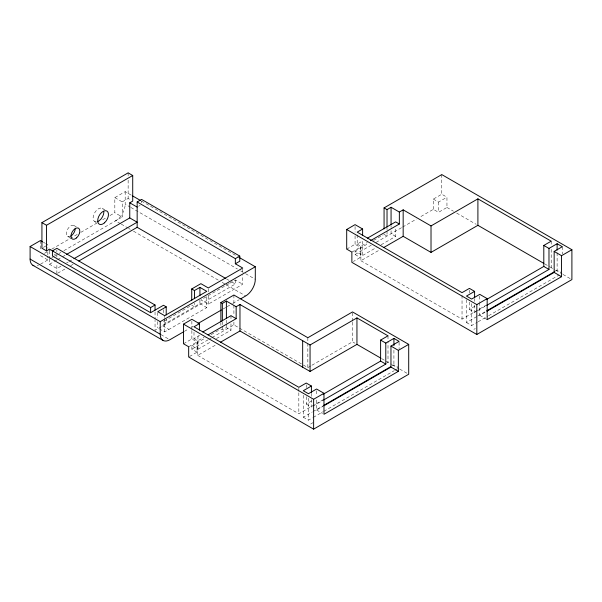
<?xml version="1.0" encoding="UTF-8"?>
<svg xmlns="http://www.w3.org/2000/svg" width="602" height="602" viewBox="0 0 602 602"><rect width="100%" height="100%" fill="white"/><g stroke="black" fill="none" stroke-linecap="round" stroke-linejoin="round"><path stroke-width="0.45" stroke-dasharray="3.01 2.26" d="M56.866 273.677L56.889 263.209M114.831 197.614L122.221 201.881L122.221 216.991L114.831 212.724L114.831 197.614L125.178 191.639L131.688 195.394M43.412 247.384L46.369 245.676M122.221 201.881L128.136 198.464L131.191 200.233M44.495 253.329L50.959 249.597M51.772 249.13L80.066 232.793M80.871 232.327L97.042 222.988M102.701 219.722L105.937 217.856M109.978 215.524L114.831 212.724M53.909 255.15L55.384 254.3M138.633 206.238L140.115 205.38M40.522 264.165L51.08 258.07M51.817 257.641L54.315 256.196M55.045 255.775L58.356 253.863M59.079 253.45L60.779 252.464M63.917 250.65L122.221 216.991M49.507 258.935L49.507 264.27L53.555 261.93M54.368 261.456L56.799 260.056M57.611 259.59L61.667 257.25M62.473 256.776L65.716 254.909M60.952 266.197L56.897 268.537L49.507 264.27M66.626 262.916L68.252 261.983M69.057 261.516L73.113 259.176M57.672 273.21L65.784 268.53M70.652 265.715L73.083 264.316M164.286 321.017L191.722 305.176L194.454 306.757L194.454 303.152M228.933 283.7L200.887 299.886L208.284 304.153L242.734 284.264L242.734 275.249M229.731 283.233L235.344 279.998L242.734 284.264M206.802 296.748L206.802 307.554L199.924 303.604L162.043 325.471L168.921 329.437M235.344 279.998L235.344 284.009L155.045 330.363L155.045 320.249M159.312 328.812L164.662 331.898L206.802 307.554M184.362 331.371L188.396 329.038M191.624 327.179L193.234 326.246M223.094 309.007L226.322 307.14M227.135 306.674L231.973 303.882M232.778 303.416L239.235 299.691M346.699 249.115L355.067 244.277L360.244 247.272L360.244 257.513L353.397 261.471M433.35 209.33L433.35 199.089L441.778 194.22L446.955 197.208L446.955 207.457L438.519 212.318L433.35 209.33L419.632 217.254M183.497 343.772L191.872 338.941L197.05 341.928L197.05 352.17L188.674 357.009M357.197 234.885L357.197 244.081L362.615 240.95L362.615 255.466L355.067 251.109L355.067 254.526L360.244 257.513M193.994 332.304L193.994 338.738L199.412 335.607L197.938 334.757L197.938 349.273L191.872 345.766L191.872 349.183L197.05 352.17M357.197 244.081L360.891 246.21L367.303 242.508M193.994 338.738L197.697 340.875L204.108 337.173M351.869 252.103L360.244 247.272M433.35 199.089L438.519 202.076L446.955 197.208M188.674 346.76L197.05 341.928M355.067 251.109L367.957 243.667M373.601 240.416L383.263 234.833M191.872 345.766L205.568 337.865M211.204 334.607L220.069 329.49M220.874 329.023L222.349 329.881L226.397 327.548L230.98 330.189L230.98 323.846M355.067 254.526L371.208 245.21M376.054 242.41L401.873 227.503M402.685 227.037L416.403 219.113M191.872 349.183L208.036 339.852M208.849 339.385L211.272 337.985M212.085 337.519L233.907 324.914L307.84 367.604L311.091 365.73M197.938 349.273L210.828 341.823M216.472 338.565L230.98 330.189M362.615 255.466L376.31 247.557M381.149 244.766L395.657 236.39L395.657 228.226M360.891 246.21L360.891 260.726L379.591 249.928M197.697 340.875L197.697 355.383L216.396 344.592M311.904 365.256L352.516 341.808L354.954 343.223M469.425 302.084L469.425 309.39L475.896 305.65M306.23 396.741L306.23 404.047L311.889 400.781M360.891 260.726L462.035 319.12L486.348 305.079M197.697 355.383L298.833 413.777L323.154 399.736M386.379 363.239L388.004 362.299L388.004 341.311M469.425 309.39L474.602 312.378L477.025 310.971M477.837 310.504L485.919 305.839M313.025 406.102L322.725 400.503M466.467 299.721L466.467 322.537L476.987 316.456M477.8 315.99L485.897 311.317M555.495 271.133L557.113 270.2L560.808 272.337M303.273 395.288L303.273 417.194L312.175 412.054M312.987 411.587L322.695 405.981M392.301 365.798L393.919 364.865L397.613 366.994M479.779 302.58L479.779 315.365L486.243 311.625M316.584 399.976L316.584 410.022L323.048 406.29M466.467 322.537L471.644 325.524L477.311 322.251M478.123 321.784L487.831 316.178M488.643 315.711L559.055 275.061M303.273 417.194L308.45 420.181L312.498 417.848M313.303 417.382L323.018 411.768M323.823 411.301L394.235 370.651M395.047 370.185L397.471 368.785M473.864 329.362L475.339 328.511M310.67 424.026L313.627 422.318M446.955 207.457L453.441 211.204M456.685 213.078L476.159 224.32M544.682 263.879L549.573 266.701M549.995 266.942L554.863 269.756M555.676 270.223L562.163 273.97M562.975 274.437L571.9 279.591M395.657 236.39L391.067 233.742L391.067 228.263M384.068 234.366L387.026 236.074L387.026 230.596M479.779 315.365L487.168 319.632M141.447 201.03L237.414 256.429M125.178 191.639L125.178 204.183L130.062 207.005M130.875 207.472L237.414 268.981M240.665 270.862L244.728 273.21M245.541 273.677L255.301 279.313M381.63 358.619L391.601 364.376M392.414 364.85L398.93 368.612M399.743 369.079L407.072 373.315M226.412 278.854L231.281 281.668M232.094 282.135L235.344 284.009M102.31 208.375L106.133 210.58M120.445 223.651L115.569 220.836A13.59 7.849 -60 0 0 125.178 204.183M121.258 224.117L127.767 227.88M128.58 228.346L130.205 229.287M133.463 231.16L218.857 280.464M222.108 282.346L225.359 284.219M226.171 284.693L245.691 295.958M94.68 221.589L96.207 222.477M73.956 225.524L76.251 226.849M67.687 236.39L71.503 238.595M43.412 242.26L44.887 243.118M45.624 243.539L47.844 244.826L47.844 248.378M163.481 321.483L166.22 323.063L166.22 319.459M306.23 404.047L311.407 407.035L311.407 399.728M316.584 410.022L322.499 413.439M40.454 255.662L47.844 259.936L47.844 256.377M160.892 334.592L168.206 338.813M56.866 255.218L56.874 256.994M562.291 246.722L562.291 254.021M557.113 252.863L557.113 270.2M551.199 241.176L551.199 245.736M551.199 249.386L551.199 267.642M479.779 296.184L479.779 301.662M474.602 298.675L474.602 301.414M474.602 305.071L474.602 312.378M471.644 303.619L471.644 325.524M469.425 290.209L469.425 292.948M462.035 295.394L462.035 319.12M441.778 174.588L441.778 194.22M438.519 202.076L438.519 212.318M399.088 342.297L399.088 348.686M393.919 350.259L393.919 364.865M391.067 225.524L391.067 227.353M388.004 335.833L388.004 340.401M387.026 227.865L387.026 229.686M355.067 226.518L355.067 232.124M355.067 235.864L355.067 244.277M352.516 312.867L352.516 321.265M352.516 322.205L352.516 341.808M316.584 390.848L316.584 395.416M311.407 393.339L311.407 398.817M308.45 398.276L308.45 420.181M307.84 337.722L307.84 342.387M307.84 343.328L307.84 367.604M306.23 384.874L306.23 387.613M298.833 388.222L298.833 391.879M298.833 392.79L298.833 413.777M242.734 268.943L242.734 274.354M233.907 295.033L233.907 304.371M233.907 305.304L233.907 315.576M233.907 322.115L233.907 324.914M230.98 315.681L230.98 320.211M226.397 320.249L226.397 322.981M226.397 323.899L226.397 327.548M222.349 321.664L222.349 325.321M222.349 326.231L222.349 329.881M220.874 322.642L220.874 325.373M208.284 288.84L208.284 292.444M208.284 296.049L208.284 304.153M199.924 299.999L199.924 303.604M191.872 321.175L191.872 329.587M191.872 330.528L191.872 338.941M164.662 315.681L164.662 317.48M164.662 318.383L164.662 331.898M163.481 309.767L163.481 313.371M157.784 312.611L157.784 318.022M157.784 321.626L157.784 327.932M155.045 311.971L155.045 319.331M141.59 201.113L141.59 202.821M128.136 172.857L128.136 176.514M128.136 180.171L128.136 198.464M56.866 250.033L56.866 251.734M49.507 250.936L49.507 258.047M47.844 251.937L47.844 255.489M40.454 240.552L40.454 250.334M95.801 221.935A7.63 4.41 -60 0 1 94.68 212.777A7.63 4.41 -60 0 1 103.168 209.165M70.825 236.082A6.276 3.62 -60 0 1 66.401 233.96A6.276 3.62 -60 0 1 70.05 226.36A6.276 3.62 -60 0 1 75.107 227.157M38.46 265.256A13.59 7.849 -60 0 1 37.226 265.685"/><path stroke-width="0.9" d="M53.187 251.297L49.507 249.16L46.512 250.883L41.929 248.235L41.929 222.627L128.136 172.857L132.718 175.498L132.718 201.113L129.761 202.821L129.761 217.932L66.529 254.435M41.929 222.627L46.512 225.276L132.718 175.498M33.862 265.715A13.59 7.849 -60 0 1 30.1 259.078L30.1 246.527L40.454 240.552L42.667 241.831M166.22 314.951L166.22 306.839L163.481 305.267L150.613 312.694L52.427 256.008L52.427 250.883L56.866 248.325L155.045 305.011L155.045 310.128M137.158 201.963L141.59 199.405L239.777 256.091L239.777 261.215L235.344 263.774L235.344 258.649L137.158 201.963L137.158 227.323L225.607 278.387M73.926 258.709L137.158 222.198L129.761 217.932M78.764 261.035L137.158 227.323M52.427 250.883L150.613 307.569L155.045 305.011M235.344 258.649L239.777 256.091M191.722 300.676L191.722 288.96L200.887 283.67L208.284 287.937L242.734 268.04L235.344 263.774M166.22 306.839L157.784 311.708L164.662 315.681L206.802 291.353L199.924 287.38L194.454 290.54L194.454 298.652M30.1 246.527L160.222 321.656L255.301 266.761L255.301 279.313A13.59 7.849 -60 0 1 245.691 295.958L240.853 298.758M384.068 228.888L384.068 207.901L441.778 174.588L571.9 249.71L571.9 279.591L476.822 334.486L351.869 262.344L351.869 252.103L346.699 249.115L346.699 229.482L355.067 224.644L362.615 229.001L362.615 235.435M220.874 321.724L220.874 302.558L233.907 295.033L307.84 337.722L352.516 311.934L408.705 344.374L408.705 374.248L313.627 429.143L188.674 357.009L188.674 346.76L183.497 343.772L183.497 324.139L191.872 319.301L199.412 323.658L199.412 330.092M220.874 302.558L222.349 303.416L226.397 301.083L236.157 306.719L239.972 304.514L310.06 344.976L356.948 317.909L388.004 335.833L380.607 340.1L380.607 361.102L323.206 394.242M384.068 207.901L387.026 209.609L391.067 207.276L399.352 212.054L403.167 209.85L431.017 225.931L477.905 198.856L551.199 241.176L543.802 245.443L543.802 266.445L486.408 299.585M183.557 331.837L169.839 339.754A13.59 7.849 -60 0 1 160.222 334.208L30.1 259.078M198.081 323.447L221.483 309.94M362.615 229.001L357.197 232.124L462.035 292.655L469.425 288.388L474.602 291.376L474.602 297.764M199.412 323.658L193.994 326.788L298.833 387.312L306.23 383.045L311.407 386.032L311.407 392.421M202.769 331.965L230.98 315.681L236.157 318.669L236.157 306.719M367.446 238.159L395.657 221.875L399.352 224.004L399.352 212.054M370.508 240.665L399.352 224.004M208.111 334.855L236.157 318.669M383.655 247.58L403.167 236.315L431.017 252.396L477.905 225.321L543.869 263.405M220.46 342.245L239.972 330.98L310.06 371.442L356.948 344.374L380.833 358.16M474.602 291.376L466.467 296.071L471.644 299.059L479.779 294.363L487.168 298.63L487.168 319.632L561.546 276.687L561.546 255.684L571.9 249.71M543.802 245.443L548.979 248.43L557.113 243.735L562.291 246.722L554.156 251.418L554.156 272.42L487.056 311.159M311.407 386.032L303.273 390.728L308.45 393.716L316.584 389.02L323.974 393.287L323.974 414.289L398.351 371.351L398.351 350.349L408.705 344.374M380.607 340.1L385.784 343.095L393.919 338.399L399.088 341.387L390.961 346.082L390.961 367.077L323.853 405.823M346.699 229.482L476.822 304.604L487.168 298.63M183.497 324.139L313.627 399.269L323.974 393.287M486.732 305.372L548.979 269.433L548.979 248.43M323.53 400.037L385.784 364.09L385.784 343.095M486.702 310.85L554.683 271.6M323.507 405.515L390.675 366.731M554.156 251.418L561.546 255.684M543.802 266.445L548.979 269.433M554.156 272.42L561.546 276.687M132.5 195.861L140.635 200.556M239.039 257.37L255.301 266.761M390.961 346.082L398.351 350.349M129.761 202.821L137.158 207.088M380.607 361.102L385.784 364.09M390.961 367.077L398.351 371.351M32.914 265.301L163.037 340.431M191.722 288.96L194.454 290.54M557.113 243.735L557.113 250.123M477.905 198.856L477.905 225.321M476.822 304.604L476.822 334.486M431.017 225.931L431.017 252.396M403.167 209.85L403.167 236.315M393.919 338.399L393.919 345.698M391.067 207.276L391.067 224.614M387.026 209.609L387.026 226.946M356.948 317.909L356.948 344.374M313.627 399.269L313.627 429.143M310.06 344.976L310.06 371.442M302.663 340.709L302.663 367.175M239.972 304.514L239.972 330.98M226.397 301.083L226.397 318.42M222.349 303.416L222.349 320.753M199.924 287.38L199.924 295.492M160.222 321.656L160.222 334.208M150.613 307.569L150.613 312.694M46.512 225.276L46.512 250.883M103.89 211.866A7.63 4.41 -60 0 1 97.103 221.807M75.258 228.399A6.276 3.62 -60 0 1 70.825 236.082M104.477 222.838A7.63 4.41 -60 0 0 106.893 211.016A7.63 4.41 -60 0 0 97.87 219.023A7.63 4.41 -60 0 0 104.477 222.838M76.552 237.888A6.276 3.62 -60 0 0 78.546 228.173A6.276 3.62 -60 0 0 71.119 234.75A6.276 3.62 -60 0 0 76.552 237.888"/></g></svg>
